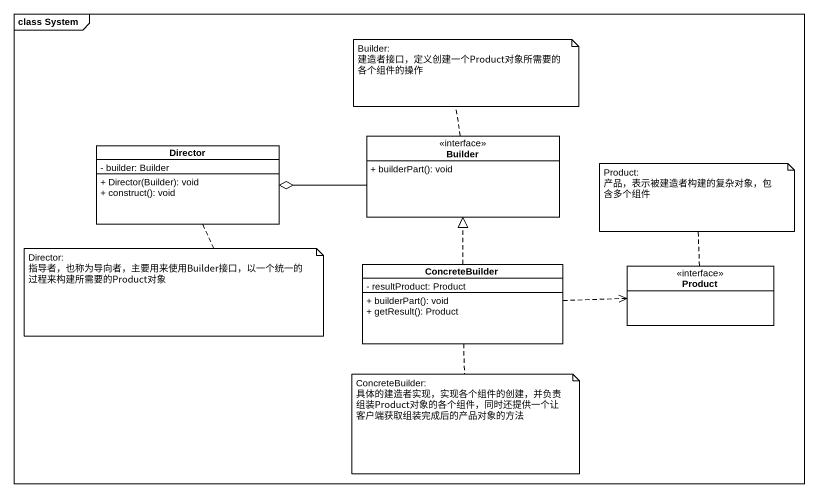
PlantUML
@startuml
mainframe class System
hide circle
hide empty members
skinparam classAttributeIconSize 0
class Director {
  - builder: Builder
  + Director(Builder): void
  + construct(): void
}
class Builder <<interface>> {
  + builderPart(): void
}
class ConcreteBuilder {
  - resultProduct: Product
  + builderPart(): void
  + getResult(): Product
}
class Product <<interface>>
Builder -left-o Director
ConcreteBuilder .up.|> Builder
ConcreteBuilder .right.> Product
note top of Builder
  Builder:
  建造者接口，定义创建一个Product对象所需要的各个组件的操作
end note
note top of Product
  Product:
  产品，表示被建造者构建的复杂对象，包含多个组件
end note
note bottom of Director
  Director:
  指导者，也称为导向者，主要用来使用Builder接口，以一个统一的过程来构建所需要的Product对象
end note
note bottom of ConcreteBuilder
  ConcreteBuilder:
  具体的建造者实现，实现各个组件的创建，并负责组装Product对象的各个组件，同时还提供一个让客户端获取组装完成后的产品对象的方法
end note
@enduml
